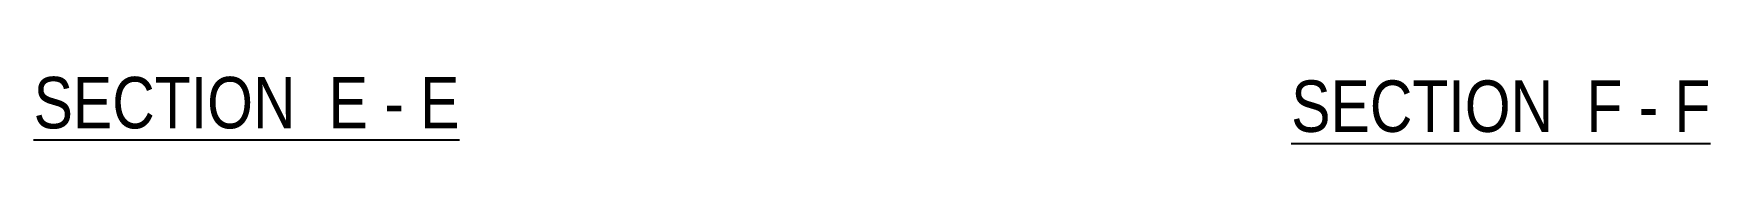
# Model space of a CAD drawing. Header units: millimetres. Extents: x -598 to 243, y -441 to 153.
# Drawn here: x -409.9 to -301, y -319.7 to -315.2 of the extents above; entities that cross this region are included whole.
import ezdxf

# ---------------------------------------------------------------- set-up
doc = ezdxf.new("R2010")
doc.units = ezdxf.units.MM
doc.styles.add('Arial Narrow', font='ARIALN.TTF', dxfattribs={"height": 0.2})

# ---------------------------------------------------------------- blocks, each defined once
blk = doc.blocks.new('Unknown-318889849-15 - 5614')
at = {"color": 6, "linetype": 'Continuous'}
blk.add_line((-409.87, -319.47), (-382.23, -319.47), dxfattribs=at)
at = {"color": 0, "linetype": 'Continuous'}
for points in [[(-391.77, -318.72), (-391.77, -315.22), (-409.87, -315.22), (-409.87, -318.72)], [(-388.16, -318.72), (-388.16, -315.22), (-390.72, -315.22), (-390.72, -318.72)], [(-385.83, -318.72), (-385.83, -315.22), (-387.11, -315.22), (-387.11, -318.72)], [(-382.23, -318.72), (-382.23, -315.22), (-384.78, -315.22), (-384.78, -318.72)]]:
    blk.add_wipeout(points, dxfattribs=at)
at = {"color": 7, "linetype": 'Continuous', "style": 'Arial Narrow'}
for s, p in [('SECTION ', (-409.87, -318.72)), ('E', (-390.72, -318.72)), ('E', (-384.78, -318.72)), ('-', (-387.11, -318.72))]:
    blk.add_text(s, height=3.34, dxfattribs=at).set_placement(p)
blk = doc.blocks.new('Unknown-318889849-16 - 5946')
at = {"color": 6, "linetype": 'Continuous'}
blk.add_line((-328.23, -319.7), (-301.01, -319.7), dxfattribs=at)
at = {"color": 0, "linetype": 'Continuous'}
for points in [[(-310.12, -318.95), (-310.12, -315.45), (-328.23, -315.45), (-328.23, -318.95)], [(-306.73, -318.95), (-306.73, -315.45), (-309.07, -315.45), (-309.07, -318.95)], [(-304.41, -318.95), (-304.41, -315.45), (-305.68, -315.45), (-305.68, -318.95)], [(-301.01, -318.95), (-301.01, -315.45), (-303.36, -315.45), (-303.36, -318.95)]]:
    blk.add_wipeout(points, dxfattribs=at)
at = {"color": 7, "linetype": 'Continuous', "style": 'Arial Narrow'}
for s, p in [('SECTION ', (-328.23, -318.95)), ('F', (-309.07, -318.95)), ('F', (-303.36, -318.95)), ('-', (-305.68, -318.95))]:
    blk.add_text(s, height=3.34, dxfattribs=at).set_placement(p)

msp = doc.modelspace()

# ---------------------------------------------------------------- block references
for name in ['Unknown-318889849-15 - 5614', 'Unknown-318889849-16 - 5946']:
    msp.add_blockref(name, (0, 0))

doc.saveas('drawing.dxf')
